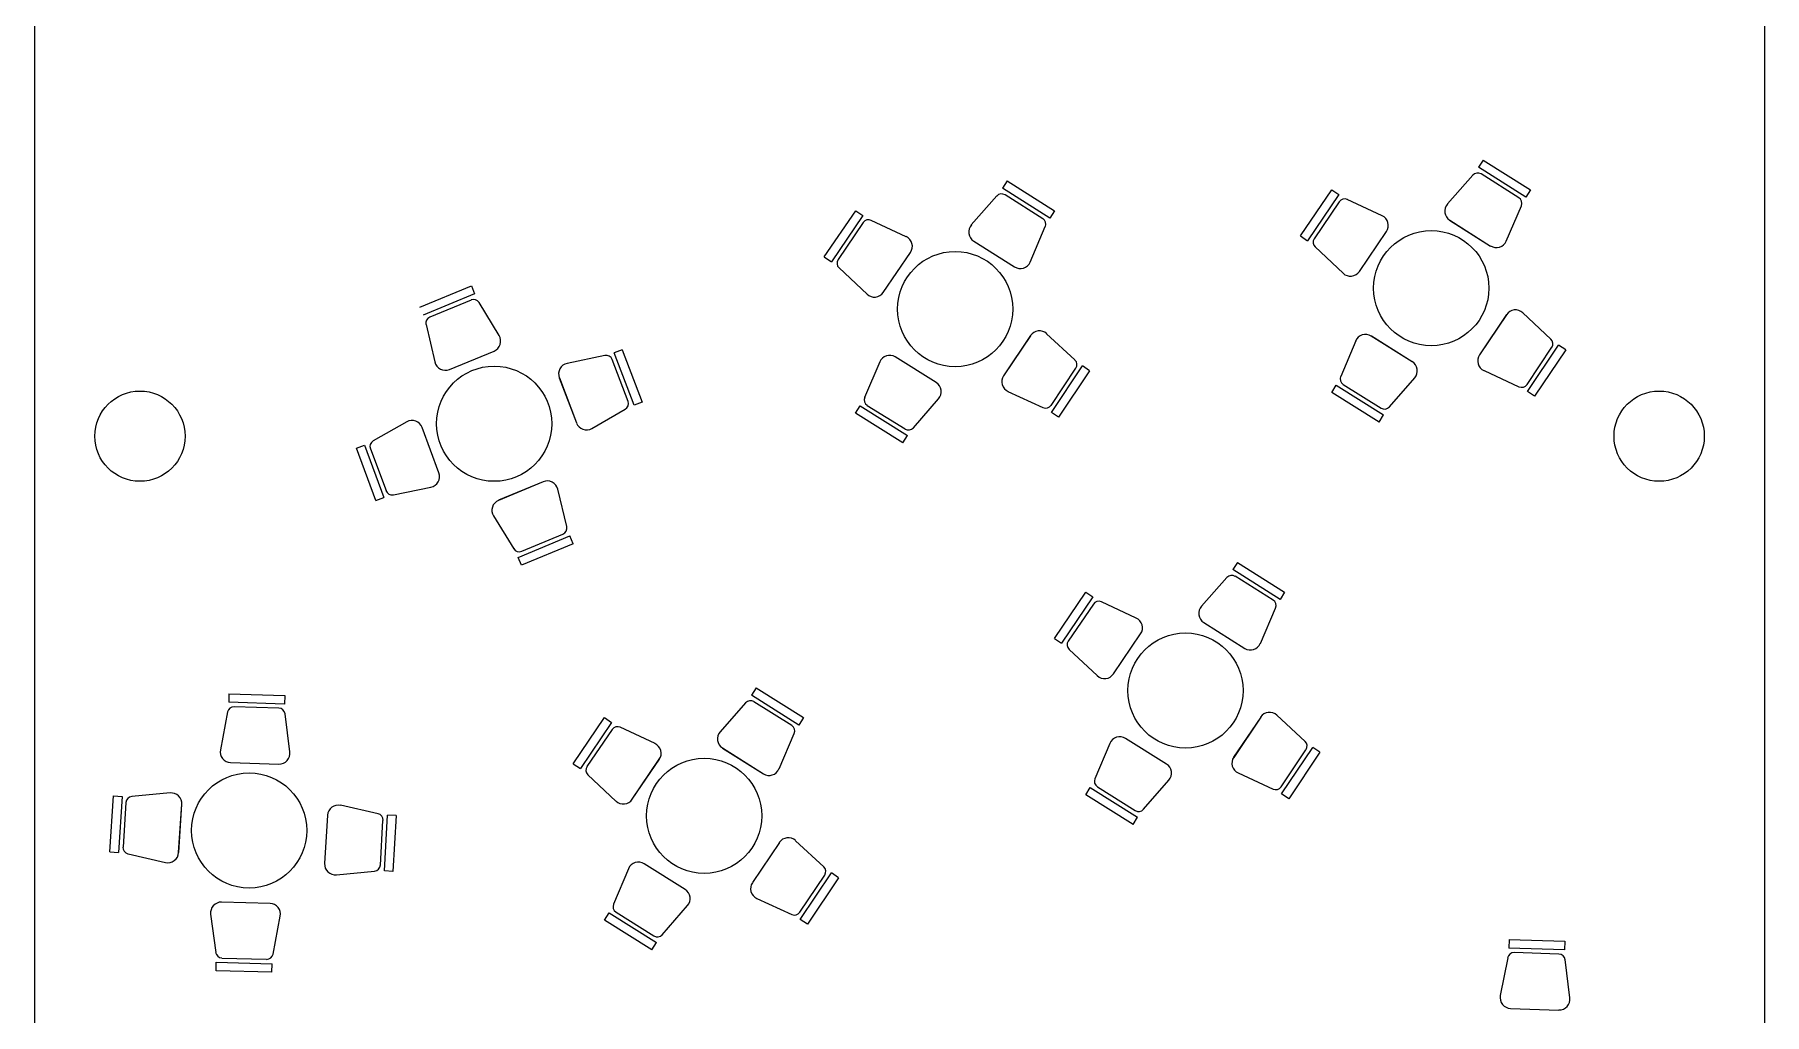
# Model space of a CAD drawing. Header units: millimetres. Extents: x 185 to 501, y 106 to 528.
# Drawn here: x 281.78 to 293.28, y 226.78 to 233.3 of the extents above; entities that cross this region are included whole.
import ezdxf

# ---------------------------------------------------------------- set-up
doc = ezdxf.new("R2010")
doc.units = ezdxf.units.MM
for name, color, linetype in [('columnas', 170, 'Continuous'), ('MUEBLES', 33, 'Continuous'), ('texto', 7, 'Continuous')]:
    doc.layers.add(name, color=color, linetype=linetype)

msp = doc.modelspace()

# ---------------------------------------------------------------- linework, layer by layer
at = {"layer": 'columnas'}
for centre in [(282.478, 230.626), (292.578, 230.626)]:
    msp.add_circle(centre, 0.3, dxfattribs=at)
at = {"layer": 'MUEBLES'}
for p, q in [((291.409, 232.462, 0.018), (291.378, 232.414, 0.018)), ((291.409, 232.462, 0.018), (291.723, 232.263, 0.018)), ((288.244, 232.323, 0.018), (288.213, 232.275, 0.018)), ((288.244, 232.323, 0.018), (288.558, 232.124, 0.018)), ((291.339, 232.362, 0.018), (291.17, 232.17, 0.018)), ((291.692, 232.215, 0.018), (291.378, 232.414, 0.018)), ((291.645, 232.211, 0.018), (291.394, 232.37, 0.018)), ((288.174, 232.223, 0.018), (288.005, 232.031, 0.018)), ((288.527, 232.076, 0.018), (288.213, 232.275, 0.018)), ((288.481, 232.072, 0.018), (288.23, 232.231, 0.018)), ((290.193, 231.957, 0.018), (290.401, 232.264, 0.018)), ((290.449, 232.232, 0.018), (290.24, 231.925, 0.018)), ((290.451, 232.185, 0.018), (290.284, 231.939, 0.018)), ((290.401, 232.264, 0.018), (290.449, 232.232, 0.018)), ((290.737, 232.091, 0.018), (290.505, 232.2, 0.018)), ((291.723, 232.263, 0.018), (291.692, 232.215, 0.018)), ((287.028, 231.818, 0.018), (287.237, 232.125, 0.018)), ((287.284, 232.093, 0.018), (287.075, 231.786, 0.018)), ((287.237, 232.125, 0.018), (287.284, 232.093, 0.018)), ((288.558, 232.124, 0.018), (288.527, 232.076, 0.018)), ((291.561, 231.922, 0.018), (291.662, 232.158, 0.018)), ((287.287, 232.046, 0.018), (287.12, 231.8, 0.018)), ((287.572, 231.952, 0.018), (287.34, 232.061, 0.018)), ((288.396, 231.784, 0.018), (288.497, 232.019, 0.018)), ((290.193, 231.957, 0.018), (290.24, 231.925, 0.018)), ((290.585, 231.72, 0.018), (290.766, 231.987, 0.018)), ((290.585, 231.721, 0.018), (290.766, 231.986, 0.018)), ((291.185, 232.062, 0.018), (291.457, 231.89, 0.018)), ((291.186, 232.062, 0.018), (291.457, 231.89, 0.018)), ((287.42, 231.582, 0.018), (287.601, 231.848, 0.018)), ((287.42, 231.582, 0.018), (287.601, 231.847, 0.018)), ((288.021, 231.923, 0.018), (288.292, 231.751, 0.018)), ((288.021, 231.923, 0.018), (288.293, 231.751, 0.018)), ((290.291, 231.884, 0.018), (290.477, 231.709, 0.018)), ((287.028, 231.818, 0.018), (287.075, 231.786, 0.018)), ((287.126, 231.745, 0.018), (287.312, 231.57, 0.018)), ((284.338, 231.483, 0.018), (284.682, 231.625, 0.018)), ((284.682, 231.625, 0.018), (284.703, 231.572, 0.018)), ((284.703, 231.572, 0.018), (284.36, 231.43, 0.018)), ((284.68, 231.531, 0.018), (284.405, 231.418, 0.018)), ((284.866, 231.296, 0.018), (284.733, 231.514, 0.018)), ((291.563, 231.434, 0.018), (291.384, 231.166, 0.018)), ((291.563, 231.433, 0.018), (291.384, 231.167, 0.018)), ((291.859, 231.272, 0.018), (291.671, 231.446, 0.018)), ((284.38, 231.369, 0.018), (284.438, 231.12, 0.018)), ((288.398, 231.295, 0.018), (288.219, 231.027, 0.018)), ((288.399, 231.294, 0.018), (288.219, 231.028, 0.018)), ((288.694, 231.133, 0.018), (288.506, 231.307, 0.018)), ((290.937, 231.121, 0.018), (290.664, 231.292, 0.018)), ((290.937, 231.121, 0.018), (290.665, 231.292, 0.018)), ((284.535, 231.07, 0.018), (284.833, 231.192, 0.018)), ((284.535, 231.07, 0.018), (284.833, 231.192, 0.018)), ((285.569, 231.162, 0.018), (285.318, 231.11, 0.018)), ((285.685, 231.2, 0.018), (285.631, 231.18, 0.018)), ((285.763, 230.833, 0.018), (285.631, 231.18, 0.018)), ((285.685, 231.2, 0.018), (285.817, 230.853, 0.018)), ((287.772, 230.982, 0.018), (287.5, 231.153, 0.018)), ((287.772, 230.982, 0.018), (287.5, 231.153, 0.018)), ((290.561, 231.259, 0.018), (290.461, 231.023, 0.018)), ((291.7, 230.97, 0.018), (291.865, 231.217, 0.018)), ((291.703, 230.923, 0.018), (291.909, 231.232, 0.018)), ((291.957, 231.2, 0.018), (291.75, 230.891, 0.018)), ((291.957, 231.2, 0.018), (291.909, 231.232, 0.018)), ((285.723, 230.857, 0.018), (285.618, 231.135, 0.018)), ((287.396, 231.12, 0.018), (287.296, 230.884, 0.018)), ((288.535, 230.831, 0.018), (288.7, 231.078, 0.018)), ((288.538, 230.784, 0.018), (288.745, 231.093, 0.018)), ((288.792, 231.061, 0.018), (288.585, 230.752, 0.018)), ((288.792, 231.061, 0.018), (288.745, 231.093, 0.018)), ((291.414, 231.062, 0.018), (291.646, 230.955, 0.018)), ((285.266, 231.014, 0.018), (285.381, 230.714, 0.018)), ((285.267, 231.015, 0.018), (285.38, 230.714, 0.018)), ((288.249, 230.923, 0.018), (288.481, 230.816, 0.018)), ((290.401, 230.917, 0.018), (290.431, 230.966, 0.018)), ((290.431, 230.966, 0.018), (290.746, 230.769, 0.018)), ((290.478, 230.97, 0.018), (290.73, 230.813, 0.018)), ((290.785, 230.821, 0.018), (290.953, 231.014, 0.018)), ((291.75, 230.891, 0.018), (291.703, 230.923, 0.018)), ((285.483, 230.677, 0.018), (285.705, 230.805, 0.018)), ((285.817, 230.853, 0.018), (285.763, 230.833, 0.018)), ((287.236, 230.778, 0.018), (287.266, 230.827, 0.018)), ((287.266, 230.827, 0.018), (287.581, 230.63, 0.018)), ((287.313, 230.831, 0.018), (287.565, 230.674, 0.018)), ((287.62, 230.682, 0.018), (287.788, 230.875, 0.018)), ((290.716, 230.72, 0.018), (290.401, 230.917, 0.018)), ((284.252, 230.721, 0.018), (284.029, 230.595, 0.018)), ((287.551, 230.581, 0.018), (287.236, 230.778, 0.018)), ((288.585, 230.752, 0.018), (288.538, 230.784, 0.018)), ((290.716, 230.72, 0.018), (290.746, 230.769, 0.018)), ((284.466, 230.382, 0.018), (284.354, 230.684, 0.018)), ((284.466, 230.382, 0.018), (284.354, 230.684, 0.018)), ((287.551, 230.581, 0.018), (287.581, 230.63, 0.018)), ((283.917, 230.547, 0.018), (283.97, 230.567, 0.018)), ((284.047, 230.199, 0.018), (283.917, 230.547, 0.018)), ((283.97, 230.567, 0.018), (284.1, 230.219, 0.018)), ((284.01, 230.542, 0.018), (284.114, 230.264, 0.018)), ((284.163, 230.237, 0.018), (284.413, 230.287, 0.018)), ((285.159, 230.323, 0.018), (284.862, 230.2, 0.018)), ((285.159, 230.323, 0.018), (284.862, 230.199, 0.018)), ((285.316, 230.025, 0.018), (285.256, 230.274, 0.018)), ((284.047, 230.199, 0.018), (284.1, 230.219, 0.018)), ((284.829, 230.096, 0.018), (284.963, 229.878, 0.018)), ((284.993, 229.82, 0.018), (285.336, 229.963, 0.018)), ((285.358, 229.911, 0.018), (285.015, 229.768, 0.018)), ((285.016, 229.861, 0.018), (285.29, 229.975, 0.018)), ((285.358, 229.911, 0.018), (285.336, 229.963, 0.018)), ((285.015, 229.768, 0.018), (284.993, 229.82, 0.018)), ((289.774, 229.787, 0.018), (289.744, 229.739, 0.018)), ((289.774, 229.787, 0.018), (290.088, 229.588, 0.018)), ((289.705, 229.687, 0.018), (289.535, 229.495, 0.018)), ((290.058, 229.54, 0.018), (289.744, 229.739, 0.018)), ((290.011, 229.536, 0.018), (289.76, 229.695, 0.018)), ((288.558, 229.282, 0.018), (288.767, 229.589, 0.018)), ((288.814, 229.557, 0.018), (288.605, 229.25, 0.018)), ((288.767, 229.589, 0.018), (288.814, 229.557, 0.018)), ((290.088, 229.588, 0.018), (290.058, 229.54, 0.018)), ((288.817, 229.51, 0.018), (288.65, 229.264, 0.018)), ((289.102, 229.416, 0.018), (288.87, 229.525, 0.018)), ((289.927, 229.248, 0.018), (290.027, 229.483, 0.018)), ((288.95, 229.046, 0.018), (289.131, 229.312, 0.018)), ((288.95, 229.046, 0.018), (289.131, 229.311, 0.018)), ((289.551, 229.387, 0.018), (289.823, 229.215, 0.018)), ((289.551, 229.387, 0.018), (289.823, 229.215, 0.018)), ((288.558, 229.282, 0.018), (288.605, 229.25, 0.018)), ((288.656, 229.209, 0.018), (288.842, 229.034, 0.018)), ((283.07, 228.914, 0.018), (283.068, 228.857, 0.018)), ((283.44, 228.845, 0.018), (283.068, 228.857, 0.018)), ((283.07, 228.914, 0.018), (283.442, 228.902, 0.018)), ((283.442, 228.902, 0.018), (283.44, 228.845, 0.018)), ((286.505, 228.853, 0.018), (286.336, 228.661, 0.018)), ((286.575, 228.953, 0.018), (286.544, 228.905, 0.018)), ((286.858, 228.706, 0.018), (286.544, 228.905, 0.018)), ((286.811, 228.702, 0.018), (286.56, 228.861, 0.018)), ((286.575, 228.953, 0.018), (286.889, 228.755, 0.018)), ((283.061, 228.793, 0.018), (283.013, 228.542, 0.018)), ((283.402, 228.818, 0.018), (283.105, 228.827, 0.018)), ((283.475, 228.527, 0.018), (283.443, 228.78, 0.018)), ((285.359, 228.448, 0.018), (285.567, 228.755, 0.018)), ((285.567, 228.755, 0.018), (285.614, 228.723, 0.018)), ((286.889, 228.755, 0.018), (286.858, 228.706, 0.018)), ((289.929, 228.758, 0.018), (289.749, 228.492, 0.018)), ((289.929, 228.759, 0.018), (289.75, 228.491, 0.018)), ((290.224, 228.597, 0.018), (290.037, 228.771, 0.018)), ((285.614, 228.723, 0.018), (285.406, 228.416, 0.018)), ((285.617, 228.676, 0.018), (285.45, 228.431, 0.018)), ((285.903, 228.583, 0.018), (285.671, 228.691, 0.018)), ((286.727, 228.414, 0.018), (286.828, 228.649, 0.018)), ((286.351, 228.553, 0.018), (286.623, 228.382, 0.018)), ((286.352, 228.554, 0.018), (286.623, 228.381, 0.018)), ((288.926, 228.584, 0.018), (288.826, 228.348, 0.018)), ((289.302, 228.446, 0.018), (289.03, 228.617, 0.018)), ((289.302, 228.446, 0.018), (289.03, 228.617, 0.018)), ((290.065, 228.295, 0.018), (290.23, 228.542, 0.018)), ((290.068, 228.248, 0.018), (290.275, 228.557, 0.018)), ((290.322, 228.525, 0.018), (290.116, 228.216, 0.018)), ((290.322, 228.525, 0.018), (290.275, 228.557, 0.018)), ((283.08, 228.457, 0.018), (283.402, 228.446, 0.018)), ((283.08, 228.457, 0.018), (283.402, 228.446, 0.018)), ((285.359, 228.448, 0.018), (285.406, 228.416, 0.018)), ((285.75, 228.212, 0.018), (285.932, 228.478, 0.018)), ((285.751, 228.212, 0.018), (285.931, 228.478, 0.018)), ((285.456, 228.375, 0.018), (285.643, 228.2, 0.018)), ((288.766, 228.242, 0.018), (288.796, 228.291, 0.018)), ((288.796, 228.291, 0.018), (289.111, 228.094, 0.018)), ((288.843, 228.295, 0.018), (289.095, 228.138, 0.018)), ((289.15, 228.146, 0.018), (289.318, 228.339, 0.018)), ((289.779, 228.387, 0.018), (290.011, 228.28, 0.018)), ((282.278, 227.863, 0.018), (282.302, 228.234, 0.018)), ((282.302, 228.234, 0.018), (282.359, 228.23, 0.018)), ((282.359, 228.23, 0.018), (282.335, 227.859, 0.018)), ((282.385, 228.191, 0.018), (282.366, 227.894, 0.018)), ((282.679, 228.255, 0.018), (282.424, 228.231, 0.018)), ((282.735, 227.858, 0.018), (282.757, 228.179, 0.018)), ((282.736, 227.858, 0.018), (282.757, 228.179, 0.018)), ((284.061, 228.116, 0.018), (283.811, 228.172, 0.018)), ((289.081, 228.045, 0.018), (288.766, 228.242, 0.018)), ((290.116, 228.216, 0.018), (290.068, 228.248, 0.018)), ((283.724, 228.106, 0.018), (283.705, 227.785, 0.018)), ((283.725, 228.106, 0.018), (283.705, 227.785, 0.018)), ((284.077, 227.775, 0.018), (284.094, 228.072, 0.018)), ((284.103, 227.736, 0.018), (284.125, 228.107, 0.018)), ((284.182, 228.104, 0.018), (284.125, 228.107, 0.018)), ((284.182, 228.104, 0.018), (284.16, 227.733, 0.018)), ((289.081, 228.045, 0.018), (289.111, 228.094, 0.018)), ((287.024, 227.763, 0.018), (286.837, 227.937, 0.018)), ((282.278, 227.863, 0.018), (282.335, 227.859, 0.018)), ((282.399, 227.85, 0.018), (282.648, 227.793, 0.018)), ((286.729, 227.925, 0.018), (286.55, 227.658, 0.018)), ((286.729, 227.925, 0.018), (286.55, 227.658, 0.018)), ((283.784, 227.71, 0.018), (284.038, 227.735, 0.018)), ((284.16, 227.733, 0.018), (284.103, 227.736, 0.018)), ((285.726, 227.75, 0.018), (285.627, 227.515, 0.018)), ((286.103, 227.612, 0.018), (285.83, 227.783, 0.018)), ((286.103, 227.613, 0.018), (285.83, 227.783, 0.018)), ((286.865, 227.461, 0.018), (287.031, 227.708, 0.018)), ((286.868, 227.414, 0.018), (287.075, 227.723, 0.018)), ((287.123, 227.691, 0.018), (287.075, 227.723, 0.018)), ((287.123, 227.691, 0.018), (286.916, 227.382, 0.018)), ((283.343, 227.519, 0.018), (283.021, 227.529, 0.018)), ((283.343, 227.52, 0.018), (283.021, 227.528, 0.018)), ((285.95, 227.312, 0.018), (286.119, 227.505, 0.018)), ((286.579, 227.553, 0.018), (286.812, 227.446, 0.018)), ((282.948, 227.448, 0.018), (282.982, 227.194, 0.018)), ((283.363, 227.183, 0.018), (283.411, 227.435, 0.018)), ((285.567, 227.409, 0.018), (285.597, 227.457, 0.018)), ((285.882, 227.212, 0.018), (285.567, 227.409, 0.018)), ((285.597, 227.457, 0.018), (285.912, 227.26, 0.018)), ((285.644, 227.462, 0.018), (285.895, 227.304, 0.018)), ((286.916, 227.382, 0.018), (286.868, 227.414, 0.018)), ((285.882, 227.212, 0.018), (285.912, 227.26, 0.018)), ((291.58, 227.28, 0.018), (291.578, 227.223, 0.018)), ((291.58, 227.28, 0.018), (291.951, 227.268, 0.018)), ((291.951, 227.268, 0.018), (291.949, 227.211, 0.018)), ((282.984, 227.072, 0.018), (282.985, 227.129, 0.018)), ((282.985, 227.129, 0.018), (283.357, 227.119, 0.018)), ((283.023, 227.157, 0.018), (283.32, 227.149, 0.018)), ((291.571, 227.158, 0.018), (291.522, 226.907, 0.018)), ((291.949, 227.211, 0.018), (291.578, 227.223, 0.018)), ((291.911, 227.183, 0.018), (291.614, 227.193, 0.018)), ((291.985, 226.892, 0.018), (291.953, 227.146, 0.018)), ((283.355, 227.062, 0.018), (282.984, 227.072, 0.018)), ((283.355, 227.062, 0.018), (283.357, 227.119, 0.018)), ((291.59, 226.822, 0.018), (291.912, 226.811, 0.018)), ((291.59, 226.822, 0.018), (291.912, 226.811, 0.018))]:
    msp.add_line(p, q, dxfattribs=at)
for centre in [(291.063, 231.61, 0.018), (287.898, 231.471, 0.018), (284.833, 230.709, 0.018), (289.429, 228.935, 0.018), (286.229, 228.102, 0.018), (283.204, 228.005, 0.018)]:
    msp.add_circle(centre, 0.383, dxfattribs=at)
for centre, radius, start, end in [((291.371, 232.333, 0.018), 0.0429, 57.7068, 138.5965), ((288.207, 232.194, 0.018), 0.0429, 57.7068, 138.5965), ((290.487, 232.161, 0.018), 0.0429, 64.9266, 145.8164), ((291.623, 232.175, 0.018), 0.0429, 336.817, 57.7068), ((288.458, 232.036, 0.018), 0.0429, 336.817, 57.7068), ((290.706, 232.027, 0.018), 0.0714, 325.8164, 64.9266), ((291.224, 232.122, 0.018), 0.0714, 138.5965, 237.7068), ((287.322, 232.022, 0.018), 0.0429, 64.9266, 145.8164), ((288.059, 231.983, 0.018), 0.0714, 138.5965, 237.7068), ((287.542, 231.888, 0.018), 0.0714, 325.8164, 64.9266), ((290.32, 231.915, 0.018), 0.0429, 145.8164, 226.7061), ((291.496, 231.951, 0.018), 0.0714, 237.7068, 336.817), ((287.155, 231.776, 0.018), 0.0429, 145.8164, 226.7061), ((288.331, 231.812, 0.018), 0.0714, 237.7068, 336.817), ((290.526, 231.761, 0.018), 0.0714, 226.7061, 325.8164), ((284.696, 231.492, 0.018), 0.0429, 31.4758, 112.3656), ((287.361, 231.622, 0.018), 0.0714, 226.7061, 325.8164), ((284.421, 231.378, 0.018), 0.0429, 112.3656, 193.2553), ((291.623, 231.394, 0.018), 0.0714, 47.0675, 146.1777), ((284.805, 231.258, 0.018), 0.0714, 292.3656, 31.4758), ((288.458, 231.255, 0.018), 0.0714, 47.0675, 146.1777), ((290.626, 231.231, 0.018), 0.0714, 57.9724, 157.0826), ((291.829, 231.24, 0.018), 0.0429, 326.1777, 47.0675), ((285.578, 231.12, 0.018), 0.0429, 20.8365, 101.7263), ((287.462, 231.092, 0.018), 0.0714, 57.9724, 157.0826), ((291.443, 231.127, 0.018), 0.0714, 146.1777, 245.2879), ((284.508, 231.136, 0.018), 0.0714, 193.2553, 292.3656), ((285.333, 231.04, 0.018), 0.0714, 101.7263, 200.8365), ((288.665, 231.101, 0.018), 0.0429, 326.1777, 47.0675), ((290.899, 231.061, 0.018), 0.0714, 318.8621, 57.9724), ((287.734, 230.922, 0.018), 0.0714, 318.8621, 57.9724), ((288.279, 230.988, 0.018), 0.0714, 146.1777, 245.2879), ((290.5, 231.007, 0.018), 0.0429, 157.0826, 237.9724), ((291.664, 230.994, 0.018), 0.0429, 245.2879, 326.1777), ((285.683, 230.842, 0.018), 0.0429, 299.9467, 20.8365), ((287.336, 230.868, 0.018), 0.0429, 157.0826, 237.9724), ((288.499, 230.855, 0.018), 0.0429, 245.2879, 326.1777), ((290.752, 230.849, 0.018), 0.0429, 237.9724, 318.8621), ((284.287, 230.659, 0.018), 0.0714, 20.4751, 119.5854), ((285.447, 230.739, 0.018), 0.0714, 200.8365, 299.9467), ((284.05, 230.557, 0.018), 0.0429, 119.5854, 200.4751), ((287.588, 230.71, 0.018), 0.0429, 237.9724, 318.8621), ((284.399, 230.357, 0.018), 0.0714, 281.3649, 20.4751), ((284.154, 230.279, 0.018), 0.0429, 200.4751, 281.3649), ((285.186, 230.257, 0.018), 0.0714, 13.5209, 112.6312), ((284.889, 230.133, 0.018), 0.0714, 112.6312, 211.7414), ((285.274, 230.015, 0.018), 0.0429, 292.6312, 13.5209), ((285, 229.901, 0.018), 0.0429, 211.7414, 292.6312), ((289.737, 229.658, 0.018), 0.0429, 57.7068, 138.5965), ((288.852, 229.486, 0.018), 0.0429, 64.9266, 145.8164), ((289.589, 229.448, 0.018), 0.0714, 138.5965, 237.7068), ((289.988, 229.5, 0.018), 0.0429, 336.817, 57.7068), ((289.072, 229.352, 0.018), 0.0714, 325.8164, 64.9266), ((288.685, 229.24, 0.018), 0.0429, 145.8164, 226.7061), ((289.861, 229.276, 0.018), 0.0714, 237.7068, 336.817), ((288.891, 229.086, 0.018), 0.0714, 226.7061, 325.8164), ((286.537, 228.825, 0.018), 0.0429, 57.7068, 138.5965), ((283.103, 228.785, 0.018), 0.0429, 88.1446, 169.0344), ((283.4, 228.775, 0.018), 0.0429, 7.2548, 88.1446), ((289.988, 228.719, 0.018), 0.0714, 47.0675, 146.1777), ((285.653, 228.652, 0.018), 0.0429, 64.9266, 145.8164), ((286.389, 228.614, 0.018), 0.0714, 138.5965, 237.7068), ((286.788, 228.666, 0.018), 0.0429, 336.817, 57.7068), ((288.992, 228.556, 0.018), 0.0714, 57.9724, 157.0826), ((283.083, 228.528, 0.018), 0.0714, 169.0344, 268.1446), ((283.404, 228.518, 0.018), 0.0714, 268.1446, 7.2548), ((285.872, 228.518, 0.018), 0.0714, 325.8164, 64.9266), ((290.195, 228.566, 0.018), 0.0429, 326.1777, 47.0675), ((285.486, 228.407, 0.018), 0.0429, 145.8164, 226.7061), ((286.661, 228.442, 0.018), 0.0714, 237.7068, 336.817), ((289.265, 228.386, 0.018), 0.0714, 318.8621, 57.9724), ((289.809, 228.452, 0.018), 0.0714, 146.1777, 245.2879), ((288.866, 228.332, 0.018), 0.0429, 157.0826, 237.9724), ((290.029, 228.319, 0.018), 0.0429, 245.2879, 326.1777), ((282.428, 228.188, 0.018), 0.0429, 95.3644, 176.2542), ((282.685, 228.183, 0.018), 0.0714, 356.2542, 95.3644), ((283.796, 228.102, 0.018), 0.0714, 77.5053, 176.6155), ((285.692, 228.252, 0.018), 0.0714, 226.7061, 325.8164), ((284.052, 228.074, 0.018), 0.0429, 356.6155, 77.5053), ((289.118, 228.174, 0.018), 0.0429, 237.9724, 318.8621), ((286.788, 227.885, 0.018), 0.0714, 47.0675, 146.1777), ((282.408, 227.892, 0.018), 0.0429, 176.2542, 257.1439), ((282.664, 227.862, 0.018), 0.0714, 257.1439, 356.2542), ((283.777, 227.781, 0.018), 0.0714, 176.6155, 275.7258), ((284.034, 227.778, 0.018), 0.0429, 275.7258, 356.6155), ((285.792, 227.723, 0.018), 0.0714, 57.9724, 157.0826), ((286.995, 227.732, 0.018), 0.0429, 326.1777, 47.0675), ((286.065, 227.552, 0.018), 0.0714, 318.8621, 57.9724), ((286.609, 227.618, 0.018), 0.0714, 146.1777, 245.2879), ((283.019, 227.457, 0.018), 0.0714, 88.4102, 187.5204), ((283.341, 227.448, 0.018), 0.0714, 349.3, 88.4102), ((285.666, 227.498, 0.018), 0.0429, 157.0826, 237.9724), ((286.83, 227.485, 0.018), 0.0429, 245.2879, 326.1777), ((285.918, 227.34, 0.018), 0.0429, 237.9724, 318.8621), ((283.024, 227.2, 0.018), 0.0429, 187.5204, 268.4102), ((283.321, 227.191, 0.018), 0.0429, 268.4102, 349.3), ((291.613, 227.15, 0.018), 0.0429, 88.1446, 169.0344), ((291.91, 227.14, 0.018), 0.0429, 7.2548, 88.1446), ((291.592, 226.893, 0.018), 0.0714, 169.0344, 268.1446), ((291.914, 226.883, 0.018), 0.0714, 268.1446, 7.2548)]:
    msp.add_arc(centre, radius, start, end, dxfattribs=at)
at = {"layer": 'texto'}
for p, q in [((281.778, 238.626), (281.778, 213.626)), ((293.278, 238.626), (293.278, 213.626))]:
    msp.add_line(p, q, dxfattribs=at)

doc.saveas('drawing.dxf')
